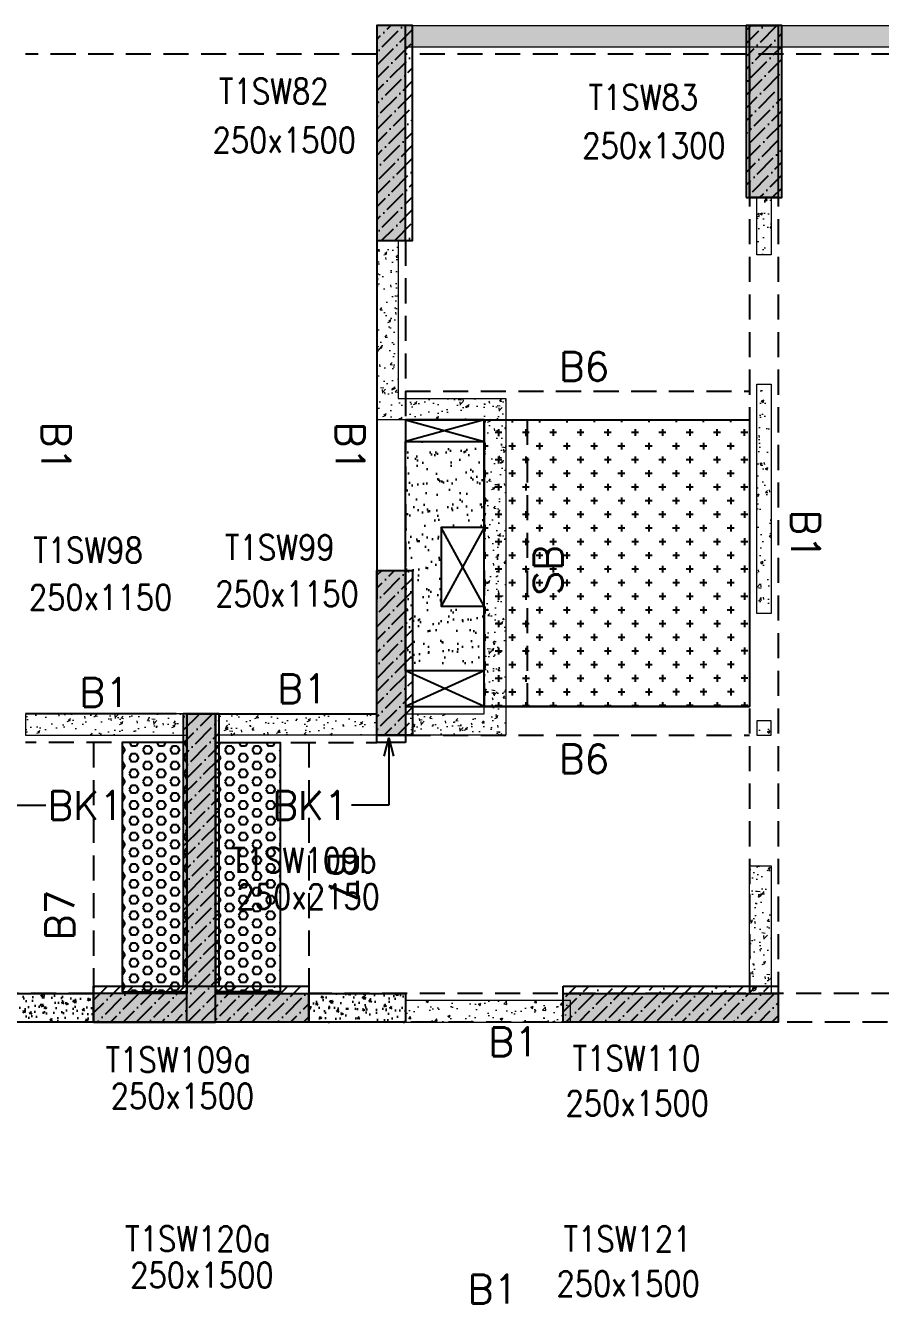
# Model space of a CAD drawing. Header units: millimetres. Extents: x 1078357 to 2594950, y -4969473 to -4636555.
# Drawn here: x 1156704 to 1162666, y -4664904 to -4655991 of the extents above; entities that cross this region are included whole.
import ezdxf

# ---------------------------------------------------------------- set-up
doc = ezdxf.new("R2010")
doc.units = ezdxf.units.MM
doc.linetypes.add('CONTINOUS', pattern=[0])
doc.linetypes.add('HIDDEN', pattern=[0.375, 0.25, -0.125])
doc.layers.get('0').update_dxf_attribs({"lineweight": 0})
for name, color, linetype in [('B-200x325', 201, 'HIDDEN'), ('B-200x375', 41, 'HIDDEN'), ('B-200x650', 241, 'HIDDEN'), ('B-300xSLAB THK.', 151, 'Continuous'), ('BK1-200x650', 241, 'HIDDEN'), ('DROP SLAB', 8, 'Continuous'), ('NON STR. RCC WALL', 6, 'Continuous'), ('S-COLUMN_SHEAR WALL', 1, 'Continuous'), ('SLAB FOLD', 8, 'Continuous'), ('UP TO GFRS', 1, 'Continuous')]:
    doc.layers.add(name, color=color, linetype=linetype)
for name, color, linetype, lineweight in [('COL. NO.', 30, 'Continuous', 25), ('COL. SIZE', 7, 'Continuous', 25), ('HATCH', 8, 'Continuous', 30), ('RCC UPSTAND', 43, 'Continuous', 30), ('S-NON STR RCC WALL', 8, 'Continuous', 0)]:
    doc.layers.add(name, color=color, linetype=linetype, lineweight=lineweight)
doc.styles.add('Roman', font='romans')
doc.styles.add('ROMANS', font='romans.shx', dxfattribs={"width": 0.85})
doc.dimstyles.new('HARESH', dxfattribs={"dimtxt": 150, "dimasz": 75, "dimexe": 0, "dimexo": 0, "dimgap": 25, "dimtad": 1, "dimdec": 0, "dimdsep": 46, "dimtxsty": 'Roman', "dimblk": 'OBLIQUE', "dimcen": 225, "dimdle": 25, "dimclrd": 2, "dimclre": 2, "dimclrt": 7, "dimadec": 8, "dimazin": 1, "dimtfac": 1, "dimtdec": 0, "dimtmove": 0, "dimatfit": 0, "dimfxl": 1, "dimlwd": -1, "dimlwe": -1, "dimarcsym": 0})
pattern_1 = [(50, (-5232816.98, 23531658.65), (182.184669, -15.93908554), [19.05, -209.55]), (355, (-5232816.98, 23531658.65), (-35.2434214, 191.0568452), [15.24, -167.6405842]), (100.4514447, (-5232801.8, 23531657.33), (146.9412471, 175.1177519), [16.1900088, -178.0902446]), (46.1842, (-5232816.98, 23531709.45), (271.0790409, -42.042328), [28.575, -314.325]), (96.6355576, (-5232794.4, 23531705.95), (237.404134, 247.4261246), [24.2850231, -267.1356082]), (351.1841512, (-5232816.98, 23531709.45), (237.404134, 247.4261246), [22.859967, -251.459732]), (21, (-5232791.58, 23531696.75), (151.6143913, -102.2651982), [19.05, -209.55]), (326, (-5232791.58, 23531696.75), (61.8020283, 184.1879661), [15.24, -167.64]), (71.451445, (-5232778.95, 23531688.23), (213.4164193, 81.9227689), [16.1900088, -178.0899376]), (37.5, (-5232816.985, 23531658.653), (3.08860325, 84.55503887), [0, -165.608, 0, -170.18, 0, -168.275]), (7.5, (-5232816.985, 23531658.65), (66.8196625, 100.18057482), [0, -97.028, 0, -161.798, 0, -64.135]), (327.5, (-5232873.63, 23531658.65), (135.59059517, -5.728744), [0, -63.5, 0, -198.12, 0, -262.89]), (317.5, (-5232899.03, 23531658.65), (148.1291814, 25.42649103), [0, -82.55, 0, -131.572, 0, -186.69])]
pattern_2 = [(45, (903512.135, -4613405.35), (33.67596, 123.478522), [158.75, -31.75, 0, -31.75])]
pattern_3 = [(45, (903512.16, -4590022.35), (33.67596, 123.478522), [158.75, -31.75, 0, -31.75])]
pattern_4 = [(140, (-2038821.47, -7200160.78), (12.550427, 143.4520365), [15, -165]), (85, (-2038821.47, -7200160.78), (-150.438427, -27.7502667), [12, -132]), (190.4514445, (-2038820.42, -7200148.82), (-137.887998, 115.7017693), [12.7480384, -140.2284224]), (136.1842, (-2038861.47, -7200160.78), (33.103856, 213.448266), [22.5, -247.5]), (186.6356355, (-2038858.7, -7200143), (-194.82372, 186.932389), [19.122068, -210.342752]), (81.184164, (-2038861.47, -7200160.78), (-194.82372, 186.932389), [18, -198]), (111, (-2038851.47, -7200140.78), (80.523778, 119.3814104), [15, -165]), (56, (-2038851.47, -7200140.78), (-145.030009, 48.6630664), [12, -132]), (161.4514447, (-2038844.76, -7200130.83), (-64.5062306, 168.0444753), [12.748038, -140.2284224]), (127.5, (-2038821.47, -7200160.78), (-66.57877077, 2.43197106), [0, -130.4, 0, -134, 0, -132.5]), (97.5, (-2038821.47, -7200160.78), (-78.8823424, 52.6139075), [0, -76.4, 0, -127.4, 0, -50.5]), (57.5, (-2038821.47, -7200205.38), (4.51097435, 106.7644872), [0, -50, 0, -156, 0, -207]), (47.5, (-2038821.47, -7200225.38), (-20.0209965, 116.6372339), [0, -65, 0, -103.6, 0, -147])]
pattern_5 = [(180, (1109278.52, -4473986.17), (-7e-15, -54.992613), [31.75, -63.5]), (300, (1109278.52, -4473986.17), (47.625, 27.496307), [31.75, -63.5]), (240, (1109246.77, -4473986.17), (47.625, -27.496307), [31.75, -63.5])]

# ---------------------------------------------------------------- blocks, each defined once
blk = doc.blocks.new('_Oblique')
at = {"color": 0, "linetype": 'ByBlock', "lineweight": -2}
blk.add_line((-0.5, -0.5), (0.5, 0.5), dxfattribs=at)

msp = doc.modelspace()

# ---------------------------------------------------------------- hatches: boundary and pattern name
at = {"layer": 'DROP SLAB'}
h = msp.add_hatch(dxfattribs=at)
h.set_pattern_fill('CROSS', color=8, scale=15, angle=179.96921)
h.set_pattern_definition([(180.03079016, (-2157838.37, 9381715.23), (-95.1987999, -95.3011726), [47.625, -142.875]), (270.03079016, (-2157862.2, 9381739.03), (95.3011726, -95.1987999), [47.625, -142.875])])
h.paths.add_polyline_path([(1159903.4, -4658741.5), (1161753.3, -4658741.5), (1161753.3, -4660741.3), (1159903.4, -4660741.3)])
at = {"layer": 'HATCH'}
h = msp.add_hatch(dxfattribs=at)
h.set_pattern_fill('AR-SAND', color=8, scale=3, angle=179.97015)
h.set_pattern_definition([(37.47015413, (-3875529.63, 18699617.45), (-4.72361136, 146.8264517), [0, -115.824, 0, -129.54, 0, -123.825]), (7.4701541, (-3875529.63, 18699617.45), (134.9689868, 214.9772528), [0, -62.484, 0, -104.394, 0, -40.005]), (327.4701541, (-3875623.35, 18699617.5), (237.2979035, 0.3075449), [0, -38.1, 0, -137.16, 0, -179.07]), (317.4701541, (-3875623.35, 18699617.5), (229.1017424, 66.759465), [0, -19.05, 0, -89.916, 0, -102.87])])
h.paths.add_polyline_path([(1159353.3, -4658891.2), (1159903.3, -4658891.2), (1159903.3, -4659491.2), (1159603.4, -4659491.2), (1159603.4, -4660041.2), (1159903.3, -4660041.1), (1159903.3, -4660491.2), (1159353.4, -4660491.2)])
at = {"layer": 'RCC UPSTAND'}
h = msp.add_hatch(dxfattribs=at)
h.set_pattern_fill('AR-CONC', color=8, scale=20, angle=90)
h.set_pattern_definition(pattern_4)
h.paths.add_polyline_path([(1156503.5, -4662741.2), (1157178.5, -4662741.2), (1157178.5, -4662941.1), (1156503.5, -4662941.1)])
h = msp.add_hatch(dxfattribs=at)
h.set_pattern_fill('AR-CONC', color=8, scale=20, angle=90)
h.set_pattern_definition(pattern_4)
h.paths.add_polyline_path([(1158678.5, -4662741.1), (1159353.5, -4662741.1), (1159353.5, -4662941.1), (1158678.5, -4662941.1)])
at = {"layer": 'S-COLUMN_SHEAR WALL', "lineweight": 25, "extrusion": (1.00316e-06, 1.91639e-11, 1)}
h = msp.add_hatch(color=1, dxfattribs=at)
h.dxf.hatch_style = 1
h.paths.add_polyline_path([(1159353.5, -4655991.2), (1159153.5, -4655991.2), (1159153.5, -4657491.2), (1159353.5, -4657491.2)])
at = {"layer": 'S-COLUMN_SHEAR WALL', "lineweight": 25}
h = msp.add_hatch(color=1, dxfattribs=at)
h.dxf.hatch_style = 1
h.paths.add_polyline_path([(1161753.5, -4657191.3), (1161953.5, -4657191.3), (1161953.5, -4655991.2), (1161753.5, -4655991.2)])
at = {"layer": 'S-COLUMN_SHEAR WALL', "lineweight": 25, "extrusion": (1.00316e-06, 1.91639e-11, 1)}
h = msp.add_hatch(color=1, dxfattribs=at)
h.dxf.hatch_style = 1
h.paths.add_polyline_path([(1159353.5, -4660941.2), (1159153.5, -4660941.2), (1159153.5, -4659791.2), (1159353.5, -4659791.2)])
at = {"layer": 'S-COLUMN_SHEAR WALL', "lineweight": 25}
h = msp.add_hatch(color=1, dxfattribs=at)
h.dxf.hatch_style = 1
h.paths.add_polyline_path([(1157828.5, -4662741.2), (1157178.5, -4662741.2), (1157178.5, -4662941.2), (1158028.5, -4662941.2), (1158028.5, -4660791.2), (1157828.5, -4660791.2)])
at = {"layer": 'S-COLUMN_SHEAR WALL', "lineweight": 25, "extrusion": (1.00316e-06, 1.91639e-11, 1)}
h = msp.add_hatch(color=1, dxfattribs=at)
h.dxf.hatch_style = 1
h.paths.add_polyline_path([(1158028.5, -4662741.2), (1158678.5, -4662741.2), (1158678.5, -4662941.2), (1157828.5, -4662941.2), (1157828.5, -4660791.2), (1158028.5, -4660791.2)])
at = {"layer": 'S-COLUMN_SHEAR WALL', "lineweight": 25}
h = msp.add_hatch(color=1, dxfattribs=at)
h.dxf.hatch_style = 1
h.paths.add_polyline_path([(1160453.5, -4662741.2), (1161953.5, -4662741.2), (1161953.5, -4662941.2), (1160453.5, -4662941.2)])
at = {"layer": 'S-NON STR RCC WALL'}
h = msp.add_hatch(dxfattribs=at)
h.set_pattern_fill('AR-CONC', color=256, angle=180)
h.set_pattern_definition([(50, (-6330041.7, 28215677.84), (182.184669, -15.93908554), [19.05, -209.55]), (355, (-6330041.7, 28215677.84), (-35.2434214, 191.0568452), [15.24, -167.6405842]), (100.4514447, (-6330026.52, 28215676.51), (146.9412471, 175.1177519), [16.1900088, -178.0902446]), (46.1842, (-6330041.7, 28215728.64), (271.0790409, -42.042328), [28.575, -314.325]), (96.6355576, (-6330019.1, 28215725.14), (237.404134, 247.4261246), [24.2850231, -267.1356082]), (351.1841512, (-6330041.7, 28215728.64), (237.404134, 247.4261246), [22.859967, -251.459732]), (21, (-6330016.3, 28215715.94), (151.6143913, -102.2651982), [19.05, -209.55]), (326, (-6330016.3, 28215715.94), (61.8020283, 184.1879661), [15.24, -167.64]), (71.451445, (-6330003.67, 28215707.42), (213.4164193, 81.9227689), [16.1900088, -178.0899376]), (37.5, (-6330041.7, 28215677.84), (3.08860325, 84.55503887), [0, -165.608, 0, -170.18, 0, -168.275]), (7.5, (-6330041.7, 28215677.84), (66.8196625, 100.18057482), [0, -97.028, 0, -161.798, 0, -64.135]), (327.5, (-6330098.34, 28215677.84), (135.59059517, -5.72874399), [0, -63.5, 0, -198.12, 0, -262.89]), (317.5, (-6330123.74, 28215677.84), (148.1291814, 25.42649103), [0, -82.55, 0, -131.572, 0, -186.69])])
h.paths.add_polyline_path([(1159356.3, -4655991.2), (1164353.4, -4655991.2), (1164353.4, -4656141.2), (1159356.3, -4656141.2)])
h = msp.add_hatch(dxfattribs=at)
h.set_pattern_fill('AR-CONC', color=256, angle=180)
h.set_pattern_definition([(50, (1161866.73, -4472621.5), (182.18467, -15.93909), [19.05, -209.55]), (355, (1161866.73, -4472621.5), (-35.24342, 191.05685), [15.24, -167.64058]), (100.45144, (1161881.92, -4472622.83), (146.94125, 175.11775), [16.19, -178.09024]), (46.1842, (1161866.73, -4472570.7), (271.07904, -42.04233), [28.575, -314.325]), (96.63556, (1161889.32, -4472574.2), (237.40413, 247.42612), [24.28502, -267.1356]), (351.18415, (1161866.73, -4472570.7), (237.40413, 247.42612), [22.85997, -251.45973]), (21, (1161892.13, -4472583.4), (151.61439, -102.2652), [19.05, -209.55]), (326, (1161892.13, -4472583.4), (61.80203, 184.18797), [15.24, -167.64]), (71.45144, (1161904.77, -4472591.93), (213.41642, 81.92277), [16.19, -178.08994]), (37.5, (1161866.735, -4472621.507), (3.088603, 84.55504), [0, -165.608, 0, -170.18, 0, -168.275]), (7.5, (1161866.735, -4472621.51), (66.819663, 100.180575), [0, -97.028, 0, -161.798, 0, -64.135]), (327.5, (1161810.09, -4472621.507), (135.590595, -5.728744), [0, -63.5, 0, -198.12, 0, -262.89]), (317.5, (1161784.69, -4472621.51), (148.12918, 25.42649), [0, -82.55, 0, -131.572, 0, -186.69])])
h.paths.add_polyline_path([(1161803.3, -4657191.2), (1161903.3, -4657191.2), (1161903.3, -4657591.2), (1161803.3, -4657591.2)])
h = msp.add_hatch(dxfattribs=at)
h.set_pattern_fill('AR-CONC', color=256, angle=180)
h.set_pattern_definition(pattern_1)
h.paths.add_polyline_path([(1160053.3, -4658591.2), (1160053.3, -4660941.2), (1159353.3, -4660941.2), (1159353.4, -4660791.2), (1159903.3, -4660791.2), (1159903.3, -4658741.2), (1159153.3, -4658741.2), (1159153.3, -4657491.1), (1159303.3, -4657491.1), (1159303.3, -4658591.2)])
h = msp.add_hatch(dxfattribs=at)
h.set_pattern_fill('AR-CONC', color=256, angle=180)
h.set_pattern_definition([(50, (2259091.45, -9156640.7), (182.184669, -15.9390855), [19.05, -209.55]), (355, (2259091.45, -9156640.7), (-35.2434214, 191.056845), [15.24, -167.640584]), (100.4514447, (2259106.63, -9156642.02), (146.941247, 175.117752), [16.190009, -178.0902446]), (46.1842, (2259091.45, -9156589.9), (271.079041, -42.042328), [28.575, -314.325]), (96.6355576, (2259114.04, -9156593.4), (237.404134, 247.426125), [24.285023, -267.135608]), (351.184151, (2259091.45, -9156589.9), (237.404134, 247.426125), [22.859967, -251.459732]), (21, (2259116.85, -9156602.6), (151.6143913, -102.265198), [19.05, -209.55]), (326, (2259116.85, -9156602.6), (61.802028, 184.187966), [15.24, -167.64]), (71.451445, (2259129.49, -9156611.12), (213.416419, 81.922769), [16.190009, -178.0899376]), (37.5, (2259091.45, -9156640.694), (3.08860325, 84.5550389), [0, -165.608, 0, -170.18, 0, -168.275]), (7.5, (2259091.45, -9156640.69), (66.8196625, 100.1805748), [0, -97.028, 0, -161.798, 0, -64.135]), (327.5, (2259034.81, -9156640.694), (135.5905952, -5.728744), [0, -63.5, 0, -198.12, 0, -262.89]), (317.5, (2259009.41, -9156640.69), (148.1291814, 25.426491), [0, -82.55, 0, -131.572, 0, -186.69])])
h.paths.add_polyline_path([(1161803.3, -4658491.2), (1161903.3, -4658491.2), (1161903.3, -4660091.2), (1161803.3, -4660091.2)])
h = msp.add_hatch(dxfattribs=at)
h.set_pattern_fill('AR-CONC', color=256)
h.set_pattern_definition(pattern_1)
h.paths.add_polyline_path([(1157828.3, -4660791.2), (1156703.3, -4660791.2), (1156703.3, -4660941.2), (1157828.3, -4660941.2)])
h = msp.add_hatch(dxfattribs=at)
h.set_pattern_fill('AR-CONC', color=256, angle=180)
h.set_pattern_definition(pattern_1)
h.paths.add_polyline_path([(1158028.3, -4660791.2), (1159153.3, -4660791.2), (1159153.3, -4660941.2), (1158028.3, -4660941.2)])
h = msp.add_hatch(dxfattribs=at)
h.set_pattern_fill('AR-CONC', color=256, angle=180)
h.set_pattern_definition([(50, (2259078.24, -9158005.36), (182.184669, -15.9390855), [19.05, -209.55]), (355, (2259078.24, -9158005.36), (-35.2434214, 191.056845), [15.24, -167.640584]), (100.4514447, (2259093.42, -9158006.69), (146.941247, 175.117752), [16.190009, -178.0902446]), (46.1842, (2259078.24, -9157954.56), (271.079041, -42.042328), [28.575, -314.325]), (96.6355576, (2259100.83, -9157958.06), (237.404134, 247.426125), [24.285023, -267.135608]), (351.184151, (2259078.24, -9157954.56), (237.404134, 247.426125), [22.859967, -251.459732]), (21, (2259103.64, -9157967.26), (151.6143913, -102.265198), [19.05, -209.55]), (326, (2259103.64, -9157967.26), (61.802028, 184.187966), [15.24, -167.64]), (71.451445, (2259116.27, -9157975.78), (213.416419, 81.922769), [16.190009, -178.0899376]), (37.5, (2259078.236, -9158005.36), (3.08860325, 84.5550389), [0, -165.608, 0, -170.18, 0, -168.275]), (7.5, (2259078.24, -9158005.36), (66.8196625, 100.1805748), [0, -97.028, 0, -161.798, 0, -64.135]), (327.5, (2259021.594, -9158005.36), (135.5905952, -5.728744), [0, -63.5, 0, -198.12, 0, -262.89]), (317.5, (2258996.2, -9158005.36), (148.1291814, 25.426491), [0, -82.55, 0, -131.572, 0, -186.69])])
h.paths.add_polyline_path([(1161803.3, -4660941.2), (1161903.3, -4660941.2), (1161903.3, -4660841.2), (1161803.3, -4660841.2)])
h = msp.add_hatch(dxfattribs=at)
h.set_pattern_fill('AR-CONC', color=256, angle=180)
h.set_pattern_definition([(50, (-6289781.45, 28215677.83), (182.184669, -15.93908554), [19.05, -209.55]), (355, (-6289781.45, 28215677.83), (-35.2434214, 191.0568452), [15.24, -167.6405842]), (100.4514447, (-6289766.26, 28215676.5), (146.9412471, 175.1177519), [16.1900088, -178.0902446]), (46.1842, (-6289781.45, 28215728.63), (271.0790409, -42.042328), [28.575, -314.325]), (96.6355576, (-6289758.86, 28215725.13), (237.404134, 247.4261246), [24.2850231, -267.1356082]), (351.1841512, (-6289781.45, 28215728.63), (237.404134, 247.4261246), [22.859967, -251.459732]), (21, (-6289756.05, 28215715.93), (151.6143913, -102.2651982), [19.05, -209.55]), (326, (-6289756.05, 28215715.93), (61.8020283, 184.1879661), [15.24, -167.64]), (71.451445, (-6289743.41, 28215707.41), (213.4164193, 81.9227689), [16.1900088, -178.0899376]), (37.5, (-6289781.446, 28215677.833), (3.08860325, 84.55503887), [0, -165.608, 0, -170.18, 0, -168.275]), (7.5, (-6289781.45, 28215677.83), (66.8196625, 100.18057482), [0, -97.028, 0, -161.798, 0, -64.135]), (327.5, (-6289838.09, 28215677.83), (135.59059517, -5.72874399), [0, -63.5, 0, -198.12, 0, -262.89]), (317.5, (-6289863.49, 28215677.83), (148.1291814, 25.42649103), [0, -82.55, 0, -131.572, 0, -186.69])])
h.paths.add_polyline_path([(1161753.3, -4661851.2), (1161903.3, -4661851.2), (1161903.3, -4662741.1), (1161753.3, -4662741.1)])
at = {"layer": 'S-NON STR RCC WALL', "ltscale": 700}
h = msp.add_hatch(dxfattribs=at)
h.set_pattern_fill('AR-CONC', color=256)
h.set_pattern_definition([(50, (1128487.11, -4480887.99), (182.18467, -15.93909), [19.05, -209.55]), (355, (1128487.11, -4480887.99), (-35.24342, 191.05685), [15.24, -167.64058]), (100.45144, (1128502.3, -4480889.31), (146.94125, 175.11775), [16.19, -178.09024]), (46.1842, (1128487.11, -4480837.19), (271.07904, -42.04233), [28.575, -314.325]), (96.63556, (1128509.7, -4480840.7), (237.40413, 247.42612), [24.28502, -267.1356]), (351.18415, (1128487.1, -4480837.19), (237.40413, 247.42612), [22.85997, -251.45973]), (21, (1128512.51, -4480849.89), (151.61439, -102.2652), [19.05, -209.55]), (326, (1128512.51, -4480849.89), (61.80203, 184.18797), [15.24, -167.64]), (71.45144, (1128525.15, -4480858.4), (213.41642, 81.92277), [16.19, -178.08994]), (37.5, (1128487.11, -4480887.986), (3.088603, 84.55504), [0, -165.608, 0, -170.18, 0, -168.275]), (7.5, (1128487.11, -4480887.99), (66.819663, 100.180575), [0, -97.028, 0, -161.798, 0, -64.135]), (327.5, (1128430.47, -4480887.986), (135.590595, -5.728744), [0, -63.5, 0, -198.12, 0, -262.89]), (317.5, (1128405.07, -4480887.99), (148.12918, 25.42649), [0, -82.55, 0, -131.572, 0, -186.69])])
h.paths.add_polyline_path([(1160503.3, -4662791.2), (1159353.3, -4662791.2), (1159353.3, -4662941.2), (1160503.3, -4662941.2)])
at = {"layer": 'SLAB FOLD', "ltscale": 1000}
h = msp.add_hatch(dxfattribs=at)
h.set_pattern_fill('HEX', color=8, scale=10, angle=180)
h.set_pattern_definition(pattern_5)
h.paths.add_polyline_path([(1157828.5, -4662730.6), (1157378.5, -4662730.6), (1157378.1, -4660991.2), (1157828.1, -4660991.2)])
h = msp.add_hatch(dxfattribs=at)
h.set_pattern_fill('HEX', color=8, scale=10, angle=180)
h.set_pattern_definition(pattern_5)
h.paths.add_polyline_path([(1158028.9, -4662730.6), (1158478.9, -4662730.6), (1158478.9, -4660991.2), (1158028.9, -4660991.2)])
at = {"layer": 'UP TO GFRS', "lineweight": 25}
h = msp.add_hatch(dxfattribs=at)
h.set_pattern_fill('ANSI36', color=8, scale=20)
h.set_pattern_definition(pattern_2)
h.paths.add_polyline_path([(1159153.5, -4657491.2), (1159403.5, -4657491.2), (1159403.5, -4655991.2), (1159153.5, -4655991.2)])
h = msp.add_hatch(dxfattribs=at)
h.set_pattern_fill('ANSI36', color=8, scale=20)
h.set_pattern_definition(pattern_2)
h.paths.add_polyline_path([(1161728.5, -4657191.3), (1161978.5, -4657191.3), (1161978.5, -4655991.2), (1161728.5, -4655991.2)])
h = msp.add_hatch(dxfattribs=at)
h.set_pattern_fill('ANSI36', color=8, scale=20)
h.set_pattern_definition(pattern_3)
h.paths.add_polyline_path([(1159153.6, -4659791.2), (1159403.6, -4659791.2), (1159403.6, -4660941.2), (1159153.6, -4660941.2)])
h = msp.add_hatch(dxfattribs=at)
h.set_pattern_fill('ANSI36', color=8, scale=20)
h.set_pattern_definition(pattern_3)
h.paths.add_polyline_path([(1157803.5, -4662691.1), (1158053.5, -4662691.1), (1158053.5, -4660791.1), (1157803.5, -4660791.1)])
h = msp.add_hatch(dxfattribs=at)
h.set_pattern_fill('ANSI36', color=8, scale=20)
h.set_pattern_definition(pattern_3)
h.paths.add_polyline_path([(1157178.6, -4662691.1), (1158678.6, -4662691.1), (1158678.6, -4662941.1), (1157178.6, -4662941.1)])
h = msp.add_hatch(dxfattribs=at)
h.set_pattern_fill('ANSI36', color=8, scale=20)
h.set_pattern_definition(pattern_2)
h.paths.add_polyline_path([(1160453.5, -4662691.2), (1161953.5, -4662691.2), (1161953.5, -4662941.2), (1160453.5, -4662941.2)])

# ---------------------------------------------------------------- linework, layer by layer
at = {"layer": 'B-200x325', "ltscale": 700}
for p, q in [((1159353.3, -4658541.5, 0), (1161753.3, -4658541.5, 0)), ((1159353.5, -4660941.3, 0), (1161753.3, -4660941.3, 0))]:
    msp.add_line(p, q, dxfattribs=at)
at = {"layer": 'B-200x325', "linetype": 'Continuous', "ltscale": 700}
for p, q in [((1159353.3, -4658741.5, 0), (1161753.3, -4658741.5, 0)), ((1159353.5, -4660741.3, 0), (1161753.3, -4660741.3, 0))]:
    msp.add_line(p, q, dxfattribs=at)
at = {"layer": 'B-200x375', "ltscale": 700}
for p, q in [((1157178.2, -4660991.3, 0), (1157178.2, -4662741.3, 0)), ((1158678.5, -4660991.3, 0), (1158678.5, -4662741.3, 0))]:
    msp.add_line(p, q, dxfattribs=at)
at = {"layer": 'B-200x375', "linetype": 'Continuous', "ltscale": 700}
for p, q in [((1157378.2, -4660991.3, 0), (1157378.2, -4662730.6, 0)), ((1158478.5, -4660991.3, 0), (1158478.5, -4662730.6, 0))]:
    msp.add_line(p, q, dxfattribs=at)
at = {"layer": 'B-200x650', "linetype": 'HIDDEN', "ltscale": 700}
for p, q in [((1159153.4, -4656189.7, 50), (1156703.7, -4656189.7, 0)), ((1164353.3, -4656191.2, 0), (1159353.3, -4656191.2, 0)), ((1161753.3, -4656291.2, 0), (1161753.3, -4662741.1, 0)), ((1161953.3, -4656291.2, 0), (1161953.3, -4662741.1, 0)), ((1159353.3, -4657491.1, 0), (1159353.3, -4659991.2, 0)), ((1157828.4, -4660991.2, 0), (1156703.3, -4660991.2, 0)), ((1158028.5, -4660991.3, 0), (1159153.3, -4660991.2, 0)), ((1157178.5, -4662741.1, 0), (1151503.3, -4662741.1, 0)), ((1164353.3, -4662741.1, 0), (1158678.5, -4662741.1, 0)), ((1157178.5, -4662941.1, 0), (1151503.3, -4662941.1, 0)), ((1170853.5, -4662941.1, 0), (1158678.5, -4662941.1, 0))]:
    msp.add_line(p, q, dxfattribs=at)
at = {"layer": 'B-200x650', "linetype": 'CONTINOUS', "ltscale": 700}
for p, q in [((1159153.3, -4657491.1, 0), (1159153.3, -4659991.2, 0)), ((1157754.3, -4660791.2, 0), (1156703.3, -4660791.2, 0)), ((1157828.3, -4660791.2, 0), (1159153.5, -4660791.2, 0))]:
    msp.add_line(p, q, dxfattribs=at)
at = {"layer": 'B-300xSLAB THK.', "linetype": 'HIDDEN', "ltscale": 700}
for p, q in [((1159903.2, -4658741.4, 0), (1159903.2, -4660741.2, 0)), ((1160203.2, -4658741.4, 0), (1160203.2, -4660741.2, 0))]:
    msp.add_line(p, q, dxfattribs=at)
at = {"layer": 'BK1-200x650', "linetype": 'Continuous', "ltscale": 700, "elevation": 0}
msp.add_lwpolyline([(1159353.3, -4660991.4), (1159153.3, -4660991.4), (1159153.3, -4660941.2), (1159353.3, -4660941.2)], close=True, dxfattribs=at)
at = {"layer": 'DROP SLAB', "color": 3, "linetype": 'CONTINOUS', "ltscale": 500}
for p, q in [((1159353.4, -4658741.2, 0), (1159903.4, -4658891.2, 0)), ((1159902.5, -4658741.4, 0), (1159353.4, -4658891.2, 0)), ((1159903.4, -4659491.2, 0), (1159603.4, -4660041.2, 0)), ((1159903.4, -4660041.2, 0), (1159603.4, -4659491.2, 0)), ((1159903.4, -4660741.2, 0), (1159353.4, -4660491.2, 0)), ((1159903.4, -4660491.2, 0), (1159353.5, -4660741.2, 0))]:
    msp.add_line(p, q, dxfattribs=at)
at = {"layer": 'DROP SLAB', "color": 3, "linetype": 'CONTINOUS', "ltscale": 500, "elevation": 0}
for points in [[(1159903.4, -4658741.4), (1159353.4, -4658741.4), (1159353.4, -4658891.2), (1159903.4, -4658891.2)], [(1159903.4, -4658741.5), (1161753.3, -4658741.5), (1161753.3, -4660741.3), (1159903.4, -4660741.3)], [(1159903.4, -4659491.2), (1159603.4, -4659491.2), (1159603.4, -4660041.2), (1159903.4, -4660041.2)], [(1159903.4, -4660491.2), (1159353.5, -4660491.2), (1159353.5, -4660741.2), (1159903.4, -4660741.2)]]:
    msp.add_lwpolyline(points, close=True, dxfattribs=at)
at = {"layer": 'NON STR. RCC WALL', "elevation": 0}
for points in [[(1156503.5, -4662741.2), (1157178.5, -4662741.2), (1157178.5, -4662941.1), (1156503.5, -4662941.1)], [(1158678.5, -4662741.1), (1159353.5, -4662741.1), (1159353.5, -4662941.1), (1158678.5, -4662941.1)]]:
    msp.add_lwpolyline(points, close=True, dxfattribs=at)
at = {"layer": 'S-COLUMN_SHEAR WALL', "color": 1, "lineweight": 25, "extrusion": (1.00316e-06, 1.91639e-11, 1), "elevation": 1.2}
for points in [[(1159353.5, -4655991.2), (1159153.5, -4655991.2), (1159153.5, -4657491.2), (1159353.5, -4657491.2)], [(1159353.5, -4660941.2), (1159153.5, -4660941.2), (1159153.5, -4659791.2), (1159353.5, -4659791.2)]]:
    msp.add_lwpolyline(points, close=True, dxfattribs=at)
at = {"layer": 'S-COLUMN_SHEAR WALL', "color": 1, "lineweight": 25, "elevation": 0}
for points in [[(1161753.5, -4655991.2), (1161953.5, -4655991.2), (1161953.5, -4657191.3), (1161753.5, -4657191.3)], [(1160453.5, -4662741.2), (1161953.5, -4662741.2), (1161953.5, -4662941.2), (1160453.5, -4662941.2)]]:
    msp.add_lwpolyline(points, close=True, dxfattribs=at)
msp.add_lwpolyline([(1157828.5, -4662741.2), (1157178.5, -4662741.2), (1157178.5, -4662941.2), (1158028.5, -4662941.2), (1158028.5, -4660791.2), (1157828.5, -4660791.2), (1157828.5, -4662741.2)], dxfattribs=at)
at = {"layer": 'S-COLUMN_SHEAR WALL', "color": 1, "lineweight": 25, "extrusion": (1.00316e-06, 1.91639e-11, 1), "elevation": 1.2}
msp.add_lwpolyline([(1158028.5, -4662741.2), (1158678.5, -4662741.2), (1158678.5, -4662941.2), (1157828.5, -4662941.2), (1157828.5, -4660791.2), (1158028.5, -4660791.2), (1158028.5, -4662741.2)], dxfattribs=at)
at = {"layer": 'S-NON STR RCC WALL', "elevation": 0}
for points in [[(1159356.3, -4655991.2), (1164353.4, -4655991.2), (1164353.4, -4656141.2), (1159356.3, -4656141.2)], [(1161803.3, -4657191.2), (1161903.3, -4657191.2), (1161903.3, -4657591.2), (1161803.3, -4657591.2)], [(1160053.3, -4658591.2), (1160053.3, -4660941.2), (1159353.3, -4660941.2), (1159353.4, -4660791.2), (1159903.3, -4660791.2), (1159903.3, -4658741.2), (1159153.3, -4658741.2), (1159153.3, -4657491.1), (1159303.3, -4657491.1), (1159303.3, -4658591.2)], [(1157828.3, -4660791.2), (1156703.3, -4660791.2), (1156703.3, -4660941.2), (1157828.3, -4660941.2)], [(1158028.3, -4660791.2), (1159153.3, -4660791.2), (1159153.3, -4660941.2), (1158028.3, -4660941.2)]]:
    msp.add_lwpolyline(points, close=True, dxfattribs=at)
at = {"layer": 'S-NON STR RCC WALL', "ltscale": 700, "elevation": 0}
for points in [[(1161803.3, -4658491.2), (1161903.3, -4658491.2), (1161903.3, -4660091.2), (1161803.3, -4660091.2)], [(1161803.3, -4660941.2), (1161903.3, -4660941.2), (1161903.3, -4660841.2), (1161803.3, -4660841.2)], [(1161753.3, -4661851.2), (1161903.3, -4661851.2), (1161903.3, -4662741.1), (1161753.3, -4662741.1)], [(1160503.3, -4662791.2), (1159353.3, -4662791.2), (1159353.3, -4662941.2), (1160503.3, -4662941.2)]]:
    msp.add_lwpolyline(points, close=True, dxfattribs=at)
at = {"layer": 'SLAB FOLD', "color": 8, "ltscale": 1000, "elevation": 0}
msp.add_lwpolyline([(1159353.3, -4658891.2), (1159903.3, -4658891.2), (1159903.3, -4659491.2), (1159603.4, -4659491.2), (1159603.4, -4660041.2), (1159903.3, -4660041.1), (1159903.3, -4660491.2), (1159353.4, -4660491.2), (1159353.3, -4658891.2)], dxfattribs=at)
for points in [[(1157378.4, -4662730.6), (1157828.4, -4662730.6), (1157828.4, -4660991.2), (1157378.4, -4660991.2)], [(1158478.7, -4662730.6), (1158028.5, -4662730.6), (1158028.5, -4660991.2), (1158478.7, -4660991.2)]]:
    msp.add_lwpolyline(points, close=True, dxfattribs=at)
at = {"layer": 'UP TO GFRS', "color": 3, "lineweight": 25, "elevation": 0}
for points in [[(1159153.5, -4657491.2), (1159403.5, -4657491.2), (1159403.5, -4655991.2), (1159153.5, -4655991.2)], [(1161728.5, -4657191.3), (1161978.5, -4657191.3), (1161978.5, -4655991.2), (1161728.5, -4655991.2)], [(1159153.5, -4659791.2), (1159403.5, -4659791.2), (1159403.5, -4660941.2), (1159153.5, -4660941.2)], [(1157803.5, -4662691.1), (1158053.5, -4662691.1), (1158053.5, -4660791.1), (1157803.5, -4660791.1)], [(1157178.5, -4662691.1), (1158678.5, -4662691.1), (1158678.5, -4662941.1), (1157178.5, -4662941.1)], [(1160453.5, -4662691.2), (1161953.5, -4662691.2), (1161953.5, -4662941.2), (1160453.5, -4662941.2)]]:
    msp.add_lwpolyline(points, close=True, dxfattribs=at)

# ---------------------------------------------------------------- texts
at = {"layer": 'B-200x325', "linetype": 'Continuous', "ltscale": 700, "style": 'ROMANS'}
for p in [(1160422.8, -4658469.4, -2.7), (1160422.8, -4661206.5, -2.7)]:
    msp.add_text('B6', height=200, rotation=359.99866, dxfattribs=at).set_placement(p)
at = {"layer": 'B-200x375', "linetype": 'Continuous', "ltscale": 700, "style": 'ROMANS'}
for rotation, p in [(269.99866, (1158818.4, -4661750.7, -2.7)), (90.00094, (1157043.4, -4662370.9, -2.7))]:
    msp.add_text('B7', height=200, rotation=rotation, dxfattribs=at).set_placement(p)
at = {"layer": 'B-200x650', "linetype": 'HIDDEN', "ltscale": 500, "style": 'ROMANS'}
for rotation, p in [(269.99906, (1156816, -4658753.3, -2.7)), (269.99906, (1158867.3, -4658753.3, -2.7)), (269.99906, (1162043.8, -4659366.1, -2.7)), (359.99906, (1157078.7, -4660742.1, 47.3)), (359.99906, (1158458.6, -4660716.5, 47.3)), (359.99906, (1159930.9, -4663178.3, -2.7)), (0.00094, (1159787.2, -4664903.9, -2.7))]:
    msp.add_text('B1', height=200, rotation=rotation, dxfattribs=at).set_placement(p)
at = {"layer": 'B-300xSLAB THK.', "linetype": 'Continuous', "ltscale": 700, "style": 'ROMANS'}
msp.add_text('SB', height=200, rotation=90.00094, dxfattribs=at).set_placement((1160447.9, -4659965.5, -2.7))
at = {"layer": 'BK1-200x650', "linetype": 'Continuous', "ltscale": 700, "style": 'ROMANS'}
for rotation, p in [(359.99906, (1156856.4, -4661530.3, -2.7)), (0.00094, (1158424.4, -4661530.3, -2.7))]:
    msp.add_text('BK1', height=200, rotation=rotation, dxfattribs=at).set_placement(p)
at = {"layer": 'COL. NO.', "linetype": 'Continuous', "style": 'ROMANS', "width": 0.85}
for s, p in [('T1SW82', (1158052.1, -4656536.1, -320.4)), ('T1SW83', (1160629.7, -4656578.8, -320.4)), ('T1SW98', (1156756.6, -4659737.6, -320.4)), ('T1SW99', (1158094.2, -4659718.6, -320.4)), ('T1SW109b', (1158138.5, -4661900.3, -320.4)), ('T1SW109a', (1157261.1, -4663291.7, -320.4)), ('T1SW110', (1160518.7, -4663282, -320.4)), ('T1SW120a', (1157397.4, -4664540.1, -320.4)), ('T1SW121', (1160455.2, -4664540.6, -320.4))]:
    msp.add_text(s, height=175, dxfattribs=at).set_placement(p)
at = {"layer": 'COL. SIZE', "linetype": 'Continuous', "style": 'ROMANS', "width": 0.85}
for s, p in [('250x1500', (1158007.9, -4656877.7, -320.4)), ('250x1300', (1160586.3, -4656916.2, -320.4)), ('250x1150', (1156726.2, -4660066.7, -320.4)), ('250x1150', (1158027.1, -4660042, -320.4)), ('250x2150', (1158174.8, -4662153.6, -320.4)), ('250x1500', (1157297.3, -4663545.1, -320.4)), ('250x1500', (1160469.5, -4663595.4, -320.4)), ('250x1500', (1157433.7, -4664793.5, -320.4)), ('250x1500', (1160406.1, -4664854, -320.4))]:
    msp.add_text(s, height=175, dxfattribs=at).set_placement(p)

# ---------------------------------------------------------------- leaders
at = {"layer": 'BK1-200x650', "linetype": 'Continuous', "ltscale": 700}
for points in [[(1156586.9, -4660961.1, 0), (1156586.9, -4661428.1, 0), (1156845.7, -4661428.1, 0)], [(1159236.9, -4660961.1, 0), (1159236.9, -4661428.1, 0), (1158978, -4661428.1, 0)]]:
    msp.add_leader(points, dimstyle='HARESH', override={"dimasz": 125, "dimgap": 25, "dimtad": 0, "dimldrblk": 'Open30'}, dxfattribs=at)

doc.saveas('drawing.dxf')
